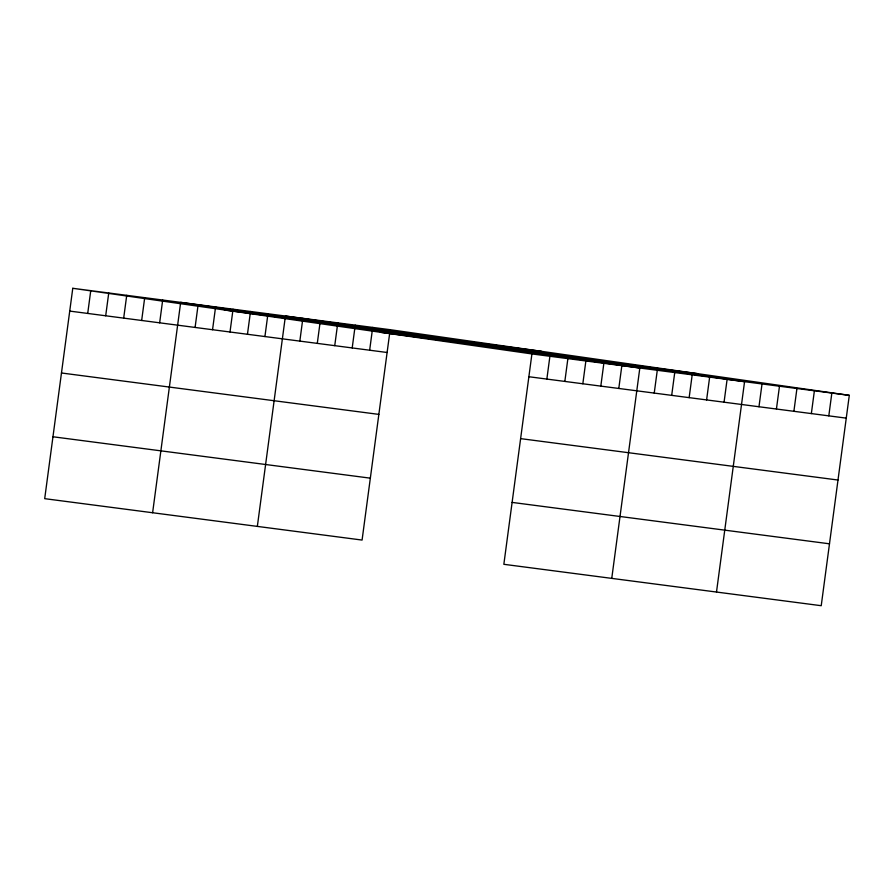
<?xml version="1.0" encoding="UTF-8"?>
<svg xmlns="http://www.w3.org/2000/svg" width="894" height="894" viewBox="0 0 894 894"><rect width="100%" height="100%" fill="white"/><g stroke="black" fill="none" stroke-linecap="round" stroke-linejoin="round"><path stroke-width="1.34" d="M72.772 288.293L44.7 498.662L362.081 540.065L390.153 329.696L72.772 288.293L531.919 353.935L849.3 395.338L821.228 605.707L503.847 564.304L531.919 353.935M87.713 313.436L90.752 290.639M105.693 315.783L108.744 292.986M123.685 318.13L126.725 295.333M141.665 320.465L144.705 297.68M159.657 322.812L162.697 300.015M152.617 512.743L180.677 302.362L639.825 368.015L611.753 578.384M195.093 327.439L198.133 304.642M212.548 329.718L215.588 306.921M230.004 331.998L233.055 309.201M247.459 334.278L250.51 311.481M264.926 336.546L267.965 313.749M257.349 526.398L285.421 316.029L744.568 381.671L716.496 592.051M299.836 341.106L302.876 318.309M317.292 343.385L320.331 320.588M334.747 345.654L337.787 322.857M352.202 347.934L355.242 325.137M369.658 350.213L372.697 327.416M546.86 379.078L549.899 356.281M564.84 381.425L567.88 358.628M582.832 383.772L585.872 360.975M600.813 386.119L603.852 363.322M618.793 388.465L621.844 365.668M654.24 393.092L657.28 370.295M671.696 395.36L674.735 372.563M689.151 397.64L692.191 374.843M706.606 399.92L709.646 377.123M724.062 402.199L727.101 379.402M758.972 406.748L762.023 383.951M776.428 409.027L779.479 386.23M793.894 411.307L796.934 388.51M811.35 413.587L814.389 390.79M828.805 415.855L831.845 393.058M224.282 309.95L541.675 351.353M380.397 332.277L697.778 373.681M69.732 311.09L387.113 352.493M528.868 376.732L846.26 418.135M61.474 372.988L378.855 414.391M520.61 438.63L838.002 480.033M52.958 436.764L370.351 478.167M512.106 502.406L829.487 543.809M390.153 329.696L849.3 395.338"/></g></svg>
